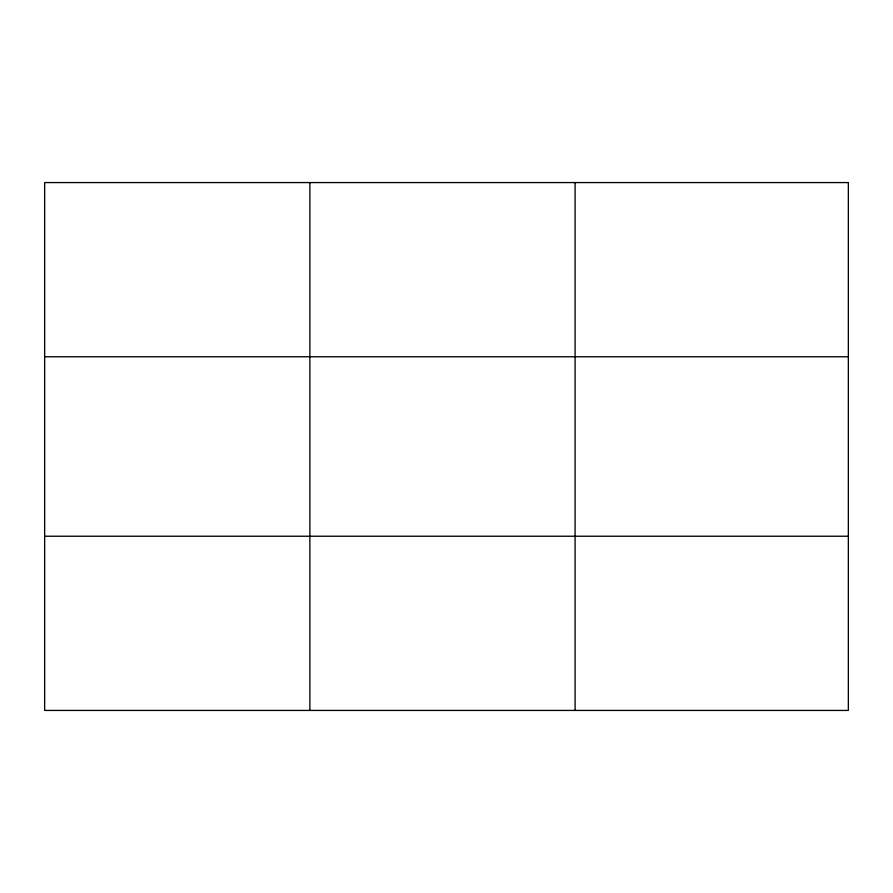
<?xml version="1.0" encoding="UTF-8"?>
<svg xmlns="http://www.w3.org/2000/svg" width="893" height="893" viewBox="0 0 893 893"><rect width="100%" height="100%" fill="white"/><g stroke="black" fill="none" stroke-linecap="round" stroke-linejoin="round"><path stroke-width="1.34" d="M309.871 182.574L309.871 710.426M575.092 182.574L575.092 710.426M44.65 356.765L848.35 356.765M44.65 536.235L848.35 536.235M848.35 182.574L848.35 710.426L44.65 710.426L44.65 182.574L848.35 182.574"/></g></svg>
